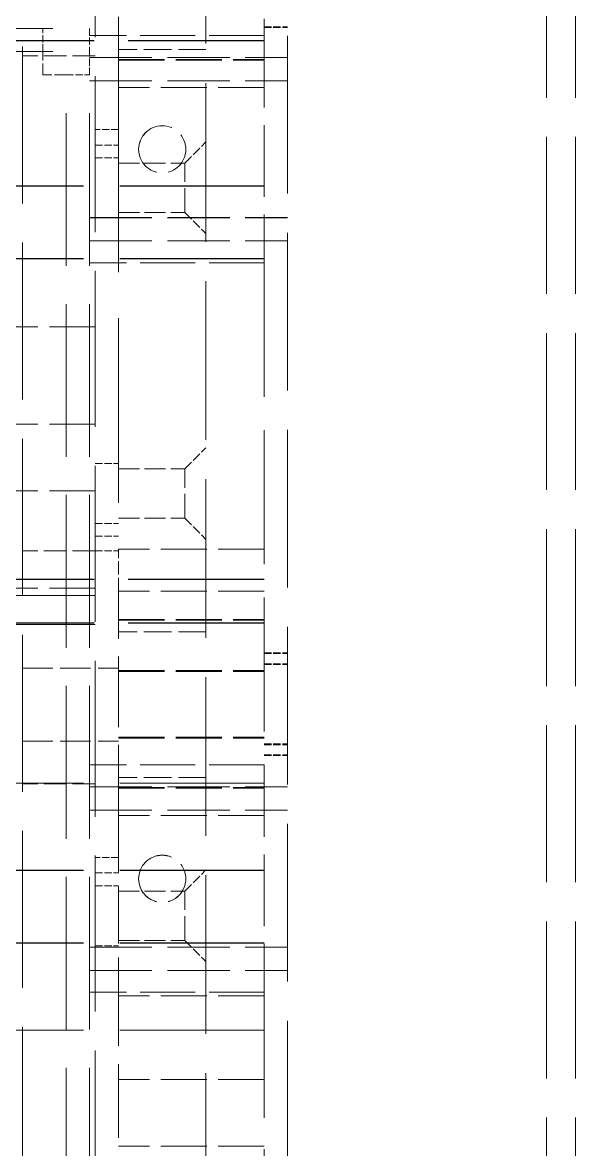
# Model space of a CAD drawing. Header units: millimetres. Extents: x 0 to 5945, y 0 to 4205.
# Drawn here: x 1871.3 to 1909.3, y 2415.5 to 2492.9 of the extents above; entities that cross this region are included whole.
import ezdxf

# ---------------------------------------------------------------- set-up
doc = ezdxf.new("R2010")
doc.units = ezdxf.units.MM
doc.header["$LTSCALE"] = 5
doc.linetypes.add('DASHED', pattern=[0.2067, 0.1654, -0.0413])
doc.layers.add('가려진 것(ISO)', color=2, linetype='DASHED', lineweight=18)

msp = doc.modelspace()

# ---------------------------------------------------------------- linework, layer by layer
at = {"layer": '가려진 것(ISO)', "ltscale": 13.033951}
for p, q in [((1907.276, 2366.457), (1907.276, 2824.457)), ((1909.276, 2366.457), (1909.276, 2824.457))]:
    msp.add_line(p, q, dxfattribs=at)
at = {"layer": '가려진 것(ISO)', "ltscale": 13.159168}
msp.add_line((1883.876, 2369.006), (1883.876, 2777.006), dxfattribs=at)
at = {"layer": '가려진 것(ISO)', "ltscale": 13.094662}
msp.add_line((1889.476, 2776.152), (1889.476, 2370.152), dxfattribs=at)
at = {"layer": '가려진 것(ISO)', "ltscale": 12.950622}
msp.add_line((1876.276, 2358.007), (1876.276, 2772.925), dxfattribs=at)
at = {"layer": '가려진 것(ISO)', "ltscale": 13.030156}
msp.add_line((1871.276, 2572.006), (1871.276, 2370.006), dxfattribs=at)
at = {"layer": '가려진 것(ISO)', "ltscale": 5.866061}
for p, q in [((1877.876, 2488.398), (1877.876, 2503.797)), ((1877.876, 2438.398), (1877.876, 2453.797))]:
    msp.add_line(p, q, dxfattribs=at)
at = {"layer": '가려진 것(ISO)', "ltscale": 2.049389}
msp.add_line((1887.876, 2497.356), (1887.876, 2491.976), dxfattribs=at)
at = {"layer": '가려진 것(ISO)', "ltscale": 12.230286}
for p, q in [((1812.676, 2492.457), (1875.876, 2492.457)), ((1812.676, 2490.857), (1875.876, 2490.857))]:
    msp.add_line(p, q, dxfattribs=at)
at = {"layer": '가려진 것(ISO)', "ltscale": 0.609403}
for p, q in [((1872.676, 2490.857), (1872.676, 2492.457)), ((1875.876, 2492.457), (1875.876, 2490.857)), ((1887.876, 2492.568), (1889.476, 2492.568)), ((1887.876, 2492.564), (1889.476, 2492.564)), ((1887.876, 2492.545), (1889.476, 2492.545)), ((1887.876, 2492.541), (1889.476, 2492.541)), ((1887.876, 2492.519), (1889.476, 2492.519)), ((1887.876, 2492.515), (1889.476, 2492.515)), ((1875.876, 2489.257), (1875.876, 2490.857)), ((1874.276, 2489.257), (1875.876, 2489.257)), ((1877.876, 2485.507), (1876.276, 2485.507)), ((1877.876, 2485.507), (1876.276, 2485.507)), ((1877.876, 2485.506), (1876.276, 2485.506)), ((1876.276, 2484.445), (1877.876, 2484.445)), ((1876.276, 2484.445), (1877.876, 2484.445)), ((1876.276, 2483.569), (1877.876, 2483.569)), ((1876.276, 2483.568), (1877.876, 2483.568)), ((1876.276, 2479.446), (1877.876, 2479.446)), ((1876.276, 2479.445), (1877.876, 2479.445)), ((1876.276, 2462.568), (1877.876, 2462.568)), ((1876.276, 2462.567), (1877.876, 2462.567)), ((1876.276, 2458.445), (1877.876, 2458.445)), ((1876.276, 2458.445), (1877.876, 2458.445)), ((1876.276, 2458.444), (1877.876, 2458.444)), ((1876.276, 2457.568), (1877.876, 2457.568)), ((1876.276, 2457.568), (1877.876, 2457.568)), ((1876.276, 2456.564), (1877.876, 2456.564)), ((1876.276, 2456.564), (1877.876, 2456.564)), ((1876.276, 2456.564), (1877.876, 2456.564)), ((1887.876, 2449.568), (1889.476, 2449.568)), ((1887.876, 2449.564), (1889.476, 2449.564)), ((1887.876, 2449.545), (1889.476, 2449.545)), ((1887.876, 2449.541), (1889.476, 2449.541)), ((1887.876, 2449.518), (1889.476, 2449.518)), ((1887.876, 2449.514), (1889.476, 2449.514)), ((1887.876, 2448.805), (1889.476, 2448.805)), ((1887.876, 2448.755), (1889.476, 2448.755)), ((1887.876, 2443.305), (1889.476, 2443.305)), ((1887.876, 2443.255), (1889.476, 2443.255)), ((1887.876, 2442.568), (1889.476, 2442.568)), ((1887.876, 2442.564), (1889.476, 2442.564)), ((1887.876, 2442.545), (1889.476, 2442.545)), ((1887.876, 2442.541), (1889.476, 2442.541)), ((1887.876, 2442.519), (1889.476, 2442.519)), ((1887.876, 2442.515), (1889.476, 2442.515)), ((1877.876, 2435.507), (1876.276, 2435.507)), ((1877.876, 2435.507), (1876.276, 2435.507)), ((1877.876, 2435.506), (1876.276, 2435.506)), ((1876.276, 2434.445), (1877.876, 2434.445)), ((1876.276, 2434.445), (1877.876, 2434.445)), ((1876.276, 2433.569), (1877.876, 2433.569)), ((1876.276, 2433.568), (1877.876, 2433.568)), ((1876.276, 2429.446), (1877.876, 2429.446)), ((1876.276, 2429.445), (1877.876, 2429.445))]:
    msp.add_line(p, q, dxfattribs=at)
at = {"layer": '가려진 것(ISO)', "ltscale": 11.288502}
for p, q in [((1887.876, 2491.624), (1852.876, 2491.624)), ((1887.876, 2491.618), (1852.876, 2491.618)), ((1887.876, 2491.618), (1852.876, 2491.618)), ((1887.876, 2491.612), (1852.876, 2491.612)), ((1887.876, 2491.611), (1852.876, 2491.611)), ((1887.876, 2491.605), (1852.876, 2491.605)), ((1887.876, 2491.605), (1852.876, 2491.605)), ((1887.876, 2491.599), (1852.876, 2491.599)), ((1887.876, 2454.625), (1852.876, 2454.625)), ((1887.876, 2454.619), (1852.876, 2454.619)), ((1887.876, 2454.619), (1852.876, 2454.619)), ((1887.876, 2454.612), (1852.876, 2454.612)), ((1887.876, 2454.612), (1852.876, 2454.612)), ((1887.876, 2454.606), (1852.876, 2454.606)), ((1887.876, 2454.606), (1852.876, 2454.606)), ((1887.876, 2454.6), (1852.876, 2454.6)), ((1887.876, 2451.624), (1852.876, 2451.624)), ((1887.876, 2451.618), (1852.876, 2451.618)), ((1887.876, 2451.618), (1852.876, 2451.618)), ((1887.876, 2451.612), (1852.876, 2451.612)), ((1887.876, 2451.611), (1852.876, 2451.611)), ((1887.876, 2451.605), (1852.876, 2451.605)), ((1887.876, 2451.605), (1852.876, 2451.605)), ((1887.876, 2451.599), (1852.876, 2451.599))]:
    msp.add_line(p, q, dxfattribs=at)
at = {"layer": '가려진 것(ISO)', "ltscale": 4.571172}
for p, q in [((1887.876, 2491.976), (1875.876, 2491.976)), ((1887.876, 2491.971), (1875.876, 2491.971)), ((1887.876, 2476.357), (1875.876, 2476.357)), ((1887.876, 2476.352), (1875.876, 2476.352)), ((1887.876, 2441.876), (1875.876, 2441.876)), ((1887.876, 2441.871), (1875.876, 2441.871)), ((1887.876, 2426.257), (1875.876, 2426.257)), ((1887.876, 2426.252), (1875.876, 2426.252))]:
    msp.add_line(p, q, dxfattribs=at)
at = {"layer": '가려진 것(ISO)', "ltscale": 0.013309}
for p, q in [((1887.876, 2491.976), (1887.876, 2491.941)), ((1887.876, 2441.876), (1887.876, 2441.841))]:
    msp.add_line(p, q, dxfattribs=at)
at = {"layer": '가려진 것(ISO)', "ltscale": 5.936498}
for p, q in [((1887.876, 2491.941), (1887.876, 2476.357)), ((1887.876, 2441.841), (1887.876, 2426.257))]:
    msp.add_line(p, q, dxfattribs=at)
at = {"layer": '가려진 것(ISO)', "ltscale": 0.957305}
for p, q in [((1872.676, 2489.257), (1872.676, 2490.857)), ((1874.276, 2489.257), (1872.676, 2489.257))]:
    msp.add_line(p, q, dxfattribs=at)
at = {"layer": '가려진 것(ISO)', "ltscale": 2.285536}
for p, q in [((1883.876, 2491.006), (1877.876, 2491.006)), ((1883.876, 2491.006), (1877.876, 2491.006)), ((1883.876, 2491.006), (1877.876, 2491.006)), ((1883.876, 2451.006), (1877.876, 2451.006)), ((1883.876, 2451.006), (1877.876, 2451.006)), ((1883.876, 2451.006), (1877.876, 2451.006)), ((1883.876, 2441.006), (1877.876, 2441.006)), ((1883.876, 2441.006), (1877.876, 2441.006)), ((1883.876, 2441.006), (1877.876, 2441.006))]:
    msp.add_line(p, q, dxfattribs=at)
at = {"layer": '가려진 것(ISO)', "ltscale": 1.904597}
for p, q in [((1876.276, 2490.565), (1871.276, 2490.565)), ((1876.276, 2490.565), (1871.276, 2490.565)), ((1876.276, 2490.564), (1871.276, 2490.564)), ((1876.276, 2456.564), (1871.276, 2456.564)), ((1876.276, 2456.564), (1871.276, 2456.564)), ((1876.276, 2456.564), (1871.276, 2456.564)), ((1876.276, 2440.565), (1871.276, 2440.565)), ((1876.276, 2440.565), (1871.276, 2440.565)), ((1876.276, 2440.564), (1871.276, 2440.564))]:
    msp.add_line(p, q, dxfattribs=at)
at = {"layer": '가려진 것(ISO)', "ltscale": 5.180675}
for p, q in [((1875.876, 2490.455), (1889.476, 2490.455)), ((1875.876, 2490.452), (1889.476, 2490.452)), ((1875.876, 2488.855), (1889.476, 2488.855)), ((1875.876, 2488.852), (1889.476, 2488.852)), ((1875.876, 2479.455), (1889.476, 2479.455)), ((1875.876, 2479.453), (1889.476, 2479.453)), ((1875.876, 2477.855), (1889.476, 2477.855)), ((1875.876, 2477.852), (1889.476, 2477.852)), ((1875.876, 2440.355), (1889.476, 2440.355)), ((1875.876, 2440.352), (1889.476, 2440.352)), ((1875.876, 2438.755), (1889.476, 2438.755)), ((1875.876, 2438.752), (1889.476, 2438.752)), ((1875.876, 2429.355), (1889.476, 2429.355)), ((1875.876, 2429.353), (1889.476, 2429.353)), ((1875.876, 2427.755), (1889.476, 2427.755)), ((1875.876, 2427.752), (1889.476, 2427.752))]:
    msp.add_line(p, q, dxfattribs=at)
at = {"layer": '가려진 것(ISO)', "ltscale": 3.809293}
for p, q in [((1877.876, 2490.316), (1887.876, 2490.316)), ((1877.876, 2490.266), (1887.876, 2490.266)), ((1887.876, 2488.398), (1877.876, 2488.398)), ((1887.876, 2488.393), (1877.876, 2488.393)), ((1876.276, 2471.956), (1866.276, 2471.956)), ((1876.276, 2465.271), (1866.276, 2465.271)), ((1876.276, 2460.691), (1866.276, 2460.691)), ((1887.876, 2456.697), (1877.876, 2456.697)), ((1887.876, 2456.696), (1877.876, 2456.696)), ((1876.276, 2454.007), (1866.276, 2454.007)), ((1887.876, 2453.797), (1877.876, 2453.797)), ((1887.876, 2453.796), (1877.876, 2453.796)), ((1887.876, 2453.796), (1877.876, 2453.796)), ((1887.876, 2453.792), (1877.876, 2453.792)), ((1877.876, 2451.856), (1887.876, 2451.856)), ((1877.876, 2451.806), (1887.876, 2451.806)), ((1877.876, 2448.344), (1887.876, 2448.344)), ((1877.876, 2448.294), (1887.876, 2448.294)), ((1877.876, 2443.765), (1887.876, 2443.765)), ((1877.876, 2443.715), (1887.876, 2443.715)), ((1877.876, 2440.316), (1887.876, 2440.316)), ((1877.876, 2440.266), (1887.876, 2440.266)), ((1887.876, 2438.398), (1877.876, 2438.398)), ((1887.876, 2438.393), (1877.876, 2438.393)), ((1887.876, 2426.005), (1877.876, 2426.005)), ((1887.876, 2425.999), (1877.876, 2425.999)), ((1887.876, 2420.262), (1877.876, 2420.262)), ((1887.876, 2415.682), (1877.876, 2415.682))]:
    msp.add_line(p, q, dxfattribs=at)
at = {"layer": '가려진 것(ISO)', "ltscale": 12.689198}
for p, q in [((1874.276, 2397.457), (1874.276, 2489.257)), ((1875.876, 2397.457), (1875.876, 2489.257))]:
    msp.add_line(p, q, dxfattribs=at)
at = {"layer": '가려진 것(ISO)', "ltscale": 6.856503}
for p, q in [((1877.876, 2488.393), (1877.876, 2488.398)), ((1877.876, 2438.393), (1877.876, 2438.398))]:
    msp.add_line(p, q, dxfattribs=at)
at = {"layer": '가려진 것(ISO)', "ltscale": 15.334304}
msp.add_line((1877.876, 2488.393), (1877.876, 2456.697), dxfattribs=at)
at = {"layer": '가려진 것(ISO)', "ltscale": 0.781058}
for p, q in [((1882.426, 2483.206), (1883.876, 2484.656)), ((1882.426, 2483.206), (1883.876, 2484.656)), ((1882.426, 2483.206), (1883.876, 2484.656)), ((1882.426, 2479.806), (1883.876, 2478.356)), ((1882.426, 2479.806), (1883.876, 2478.356)), ((1882.426, 2479.806), (1883.876, 2478.356)), ((1882.426, 2462.206), (1883.876, 2463.656)), ((1882.426, 2462.206), (1883.876, 2463.656)), ((1882.426, 2462.206), (1883.876, 2463.656)), ((1882.426, 2458.806), (1883.876, 2457.356)), ((1882.426, 2458.806), (1883.876, 2457.356)), ((1882.426, 2458.806), (1883.876, 2457.356)), ((1882.426, 2433.206), (1883.876, 2434.656)), ((1882.426, 2433.206), (1883.876, 2434.656)), ((1882.426, 2433.206), (1883.876, 2434.656)), ((1882.426, 2429.806), (1883.876, 2428.356)), ((1882.426, 2429.806), (1883.876, 2428.356)), ((1882.426, 2429.806), (1883.876, 2428.356))]:
    msp.add_line(p, q, dxfattribs=at)
at = {"layer": '가려진 것(ISO)', "ltscale": 1.929991}
for p, q in [((1879.255, 2484.143), (1879.255, 2484.149)), ((1882.497, 2484.143), (1882.497, 2484.149))]:
    msp.add_line(p, q, dxfattribs=at)
at = {"layer": '가려진 것(ISO)', "ltscale": 1.733174}
for p, q in [((1877.876, 2483.206), (1882.426, 2483.206)), ((1877.876, 2483.206), (1882.426, 2483.206)), ((1877.876, 2483.206), (1882.426, 2483.206)), ((1877.876, 2479.806), (1882.426, 2479.806)), ((1877.876, 2479.806), (1882.426, 2479.806)), ((1877.876, 2479.806), (1882.426, 2479.806)), ((1877.876, 2462.206), (1882.426, 2462.206)), ((1877.876, 2462.206), (1882.426, 2462.206)), ((1877.876, 2462.206), (1882.426, 2462.206)), ((1877.876, 2458.806), (1882.426, 2458.806)), ((1877.876, 2458.806), (1882.426, 2458.806)), ((1877.876, 2458.806), (1882.426, 2458.806)), ((1877.876, 2433.206), (1882.426, 2433.206)), ((1877.876, 2433.206), (1882.426, 2433.206)), ((1877.876, 2433.206), (1882.426, 2433.206)), ((1877.876, 2429.806), (1882.426, 2429.806)), ((1877.876, 2429.806), (1882.426, 2429.806)), ((1877.876, 2429.806), (1882.426, 2429.806))]:
    msp.add_line(p, q, dxfattribs=at)
at = {"layer": '가려진 것(ISO)', "ltscale": 2.034385}
for p, q in [((1882.426, 2479.806), (1882.426, 2483.206)), ((1882.426, 2458.806), (1882.426, 2462.206)), ((1882.426, 2429.806), (1882.426, 2433.206))]:
    msp.add_line(p, q, dxfattribs=at)
at = {"layer": '가려진 것(ISO)', "ltscale": 11.998065}
for p, q in [((1887.876, 2481.645), (1825.876, 2481.645)), ((1887.876, 2481.626), (1825.876, 2481.626)), ((1887.876, 2476.645), (1825.876, 2476.645)), ((1887.876, 2476.626), (1825.876, 2476.626)), ((1887.876, 2440.626), (1825.876, 2440.626)), ((1887.876, 2434.645), (1825.876, 2434.645)), ((1887.876, 2434.628), (1825.876, 2434.628)), ((1887.876, 2429.643), (1825.876, 2429.643)), ((1887.876, 2429.626), (1825.876, 2429.626)), ((1887.876, 2423.645), (1825.876, 2423.645))]:
    msp.add_line(p, q, dxfattribs=at)
at = {"layer": '가려진 것(ISO)', "ltscale": 0.015607}
for p, q in [((1882.426, 2479.806), (1882.426, 2479.806)), ((1882.426, 2458.806), (1882.426, 2458.806)), ((1882.426, 2429.806), (1882.426, 2429.806))]:
    msp.add_line(p, q, dxfattribs=at)
at = {"layer": '가려진 것(ISO)', "ltscale": 0.759902}
for p, q in [((1887.876, 2476.357), (1887.876, 2476.356)), ((1887.876, 2426.257), (1887.876, 2426.256))]:
    msp.add_line(p, q, dxfattribs=at)
at = {"layer": '가려진 것(ISO)', "ltscale": 11.120817}
msp.add_line((1887.876, 2476.356), (1887.876, 2441.876), dxfattribs=at)
at = {"layer": '가려진 것(ISO)', "ltscale": 1.10435}
msp.add_line((1877.876, 2453.797), (1877.876, 2456.697), dxfattribs=at)
at = {"layer": '가려진 것(ISO)', "ltscale": 12.094824}
for p, q in [((1876.276, 2453.507), (1826.276, 2453.507)), ((1876.276, 2451.507), (1826.276, 2451.507))]:
    msp.add_line(p, q, dxfattribs=at)
at = {"layer": '가려진 것(ISO)', "ltscale": 2.5141}
for p, q in [((1871.276, 2448.507), (1877.876, 2448.507)), ((1871.276, 2443.507), (1877.876, 2443.507)), ((1871.276, 2443.507), (1877.876, 2443.507))]:
    msp.add_line(p, q, dxfattribs=at)
at = {"layer": '가려진 것(ISO)', "ltscale": 4.718834}
msp.add_line((1877.876, 2438.393), (1877.876, 2426.005), dxfattribs=at)
at = {"layer": '가려진 것(ISO)', "ltscale": 1.915418}
for p, q in [((1879.255, 2434.043), (1879.255, 2434.049)), ((1882.497, 2434.043), (1882.497, 2434.049))]:
    msp.add_line(p, q, dxfattribs=at)
at = {"layer": '가려진 것(ISO)', "ltscale": 6.132794}
msp.add_line((1877.876, 2409.906), (1877.876, 2426.005), dxfattribs=at)
at = {"layer": '가려진 것(ISO)', "ltscale": 10.440296}
msp.add_line((1887.876, 2426.256), (1887.876, 2404.676), dxfattribs=at)
at = {"layer": '가려진 것(ISO)', "ltscale": 3.879783}
for centre in [(1880.876, 2484.149), (1880.876, 2484.143), (1880.876, 2434.049), (1880.876, 2434.043)]:
    msp.add_ellipse(centre, major_axis=(-1.621, 0), ratio=0.999999, dxfattribs=at)

doc.saveas('drawing.dxf')
